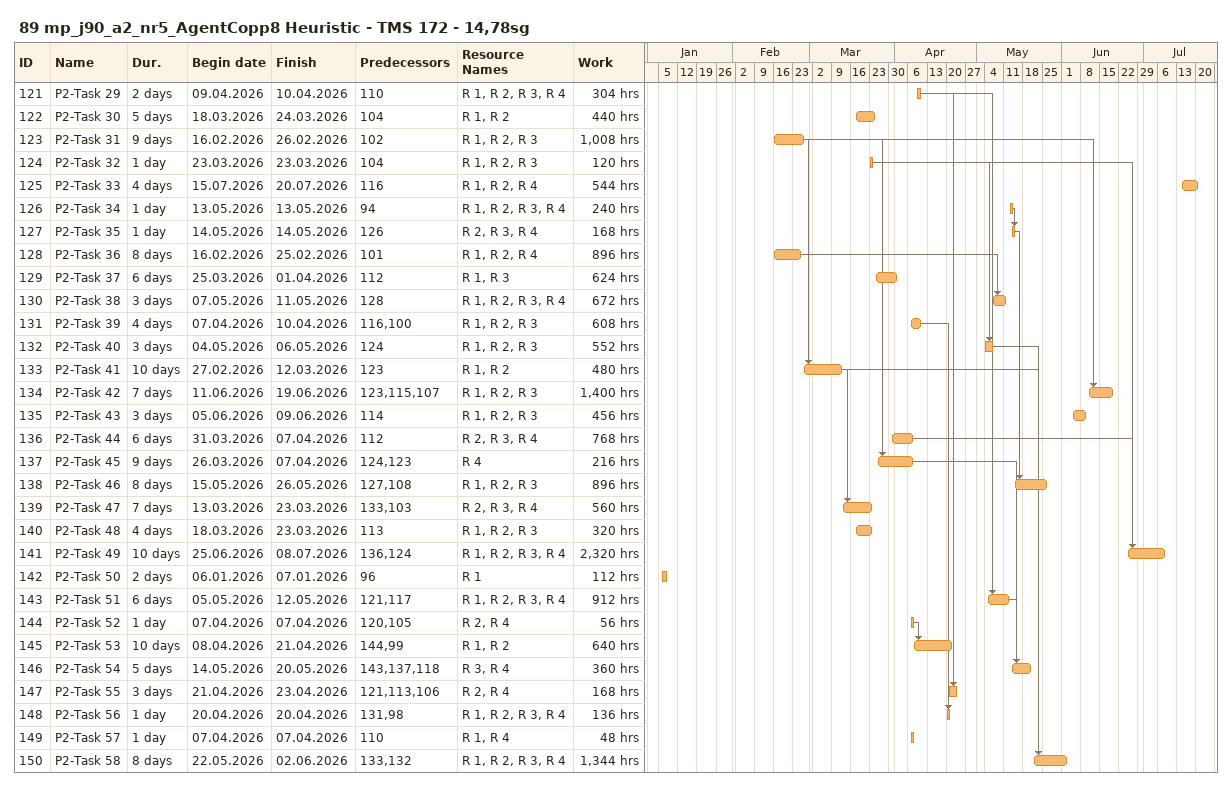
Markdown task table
89 mp_j90_a2_nr5_AgentCopp8 Heuristic - TMS 172 - 14,78sg

| ID | Task | Duration | Start | Finish | Predecessors | Resources | Work (h) |
|---|---|---|---|---|---|---|---|
| 121 | P2-Task 29 | 2d | 2026-04-09 | 2026-04-10 | 110 | R 1, R 2, R 3, R 4 | 304 |
| 122 | P2-Task 30 | 5d | 2026-03-18 | 2026-03-24 | 104 | R 1, R 2 | 440 |
| 123 | P2-Task 31 | 9d | 2026-02-16 | 2026-02-26 | 102 | R 1, R 2, R 3 | 1008 |
| 124 | P2-Task 32 | 1d | 2026-03-23 | 2026-03-23 | 104 | R 1, R 2, R 3 | 120 |
| 125 | P2-Task 33 | 4d | 2026-07-15 | 2026-07-20 | 116 | R 1, R 2, R 4 | 544 |
| 126 | P2-Task 34 | 1d | 2026-05-13 | 2026-05-13 | 94 | R 1, R 2, R 3, R 4 | 240 |
| 127 | P2-Task 35 | 1d | 2026-05-14 | 2026-05-14 | 126 | R 2, R 3, R 4 | 168 |
| 128 | P2-Task 36 | 8d | 2026-02-16 | 2026-02-25 | 101 | R 1, R 2, R 4 | 896 |
| 129 | P2-Task 37 | 6d | 2026-03-25 | 2026-04-01 | 112 | R 1, R 3 | 624 |
| 130 | P2-Task 38 | 3d | 2026-05-07 | 2026-05-11 | 128 | R 1, R 2, R 3, R 4 | 672 |
| 131 | P2-Task 39 | 4d | 2026-04-07 | 2026-04-10 | 116, 100 | R 1, R 2, R 3 | 608 |
| 132 | P2-Task 40 | 3d | 2026-05-04 | 2026-05-06 | 124 | R 1, R 2, R 3 | 552 |
| 133 | P2-Task 41 | 10d | 2026-02-27 | 2026-03-12 | 123 | R 1, R 2 | 480 |
| 134 | P2-Task 42 | 7d | 2026-06-11 | 2026-06-19 | 123, 115, 107 | R 1, R 2, R 3 | 1400 |
| 135 | P2-Task 43 | 3d | 2026-06-05 | 2026-06-09 | 114 | R 1, R 2, R 3 | 456 |
| 136 | P2-Task 44 | 6d | 2026-03-31 | 2026-04-07 | 112 | R 2, R 3, R 4 | 768 |
| 137 | P2-Task 45 | 9d | 2026-03-26 | 2026-04-07 | 124, 123 | R 4 | 216 |
| 138 | P2-Task 46 | 8d | 2026-05-15 | 2026-05-26 | 127, 108 | R 1, R 2, R 3 | 896 |
| 139 | P2-Task 47 | 7d | 2026-03-13 | 2026-03-23 | 133, 103 | R 2, R 3, R 4 | 560 |
| 140 | P2-Task 48 | 4d | 2026-03-18 | 2026-03-23 | 113 | R 1, R 2, R 3 | 320 |
| 141 | P2-Task 49 | 10d | 2026-06-25 | 2026-07-08 | 136, 124 | R 1, R 2, R 3, R 4 | 2320 |
| 142 | P2-Task 50 | 2d | 2026-01-06 | 2026-01-07 | 96 | R 1 | 112 |
| 143 | P2-Task 51 | 6d | 2026-05-05 | 2026-05-12 | 121, 117 | R 1, R 2, R 3, R 4 | 912 |
| 144 | P2-Task 52 | 1d | 2026-04-07 | 2026-04-07 | 120, 105 | R 2, R 4 | 56 |
| 145 | P2-Task 53 | 10d | 2026-04-08 | 2026-04-21 | 144, 99 | R 1, R 2 | 640 |
| 146 | P2-Task 54 | 5d | 2026-05-14 | 2026-05-20 | 143, 137, 118 | R 3, R 4 | 360 |
| 147 | P2-Task 55 | 3d | 2026-04-21 | 2026-04-23 | 121, 113, 106 | R 2, R 4 | 168 |
| 148 | P2-Task 56 | 1d | 2026-04-20 | 2026-04-20 | 131, 98 | R 1, R 2, R 3, R 4 | 136 |
| 149 | P2-Task 57 | 1d | 2026-04-07 | 2026-04-07 | 110 | R 1, R 4 | 48 |
| 150 | P2-Task 58 | 8d | 2026-05-22 | 2026-06-02 | 133, 132 | R 1, R 2, R 3, R 4 | 1344 |
